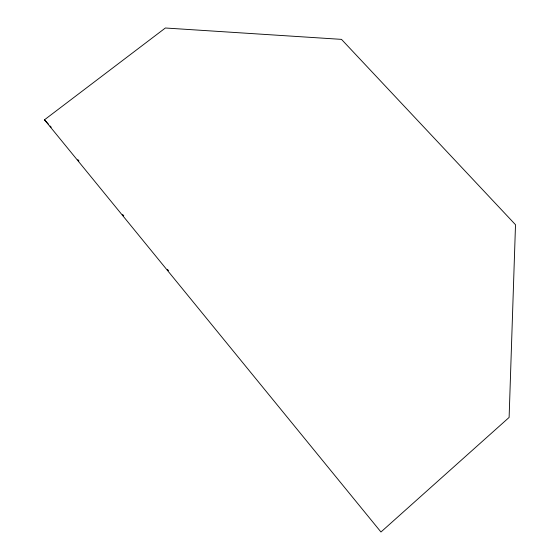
<?xml version="1.0" encoding="UTF-8"?>
<svg xmlns="http://www.w3.org/2000/svg" width="560" height="560" viewBox="0 0 560 560"><rect width="100%" height="100%" fill="white"/><g stroke="black" fill="none" stroke-linecap="round" stroke-linejoin="round"><path stroke-width="0.84" d="M44.492 119.791L165.368 28L341.495 39.368L515.508 224.721L509.117 417.431L380.961 532L44.492 119.791L48.426 124.138M50.113 126.007L51.24 127.246M77.819 159.593L78.925 160.951M122.626 214.473L123.732 215.824M167.433 269.346L168.539 270.697"/></g></svg>
